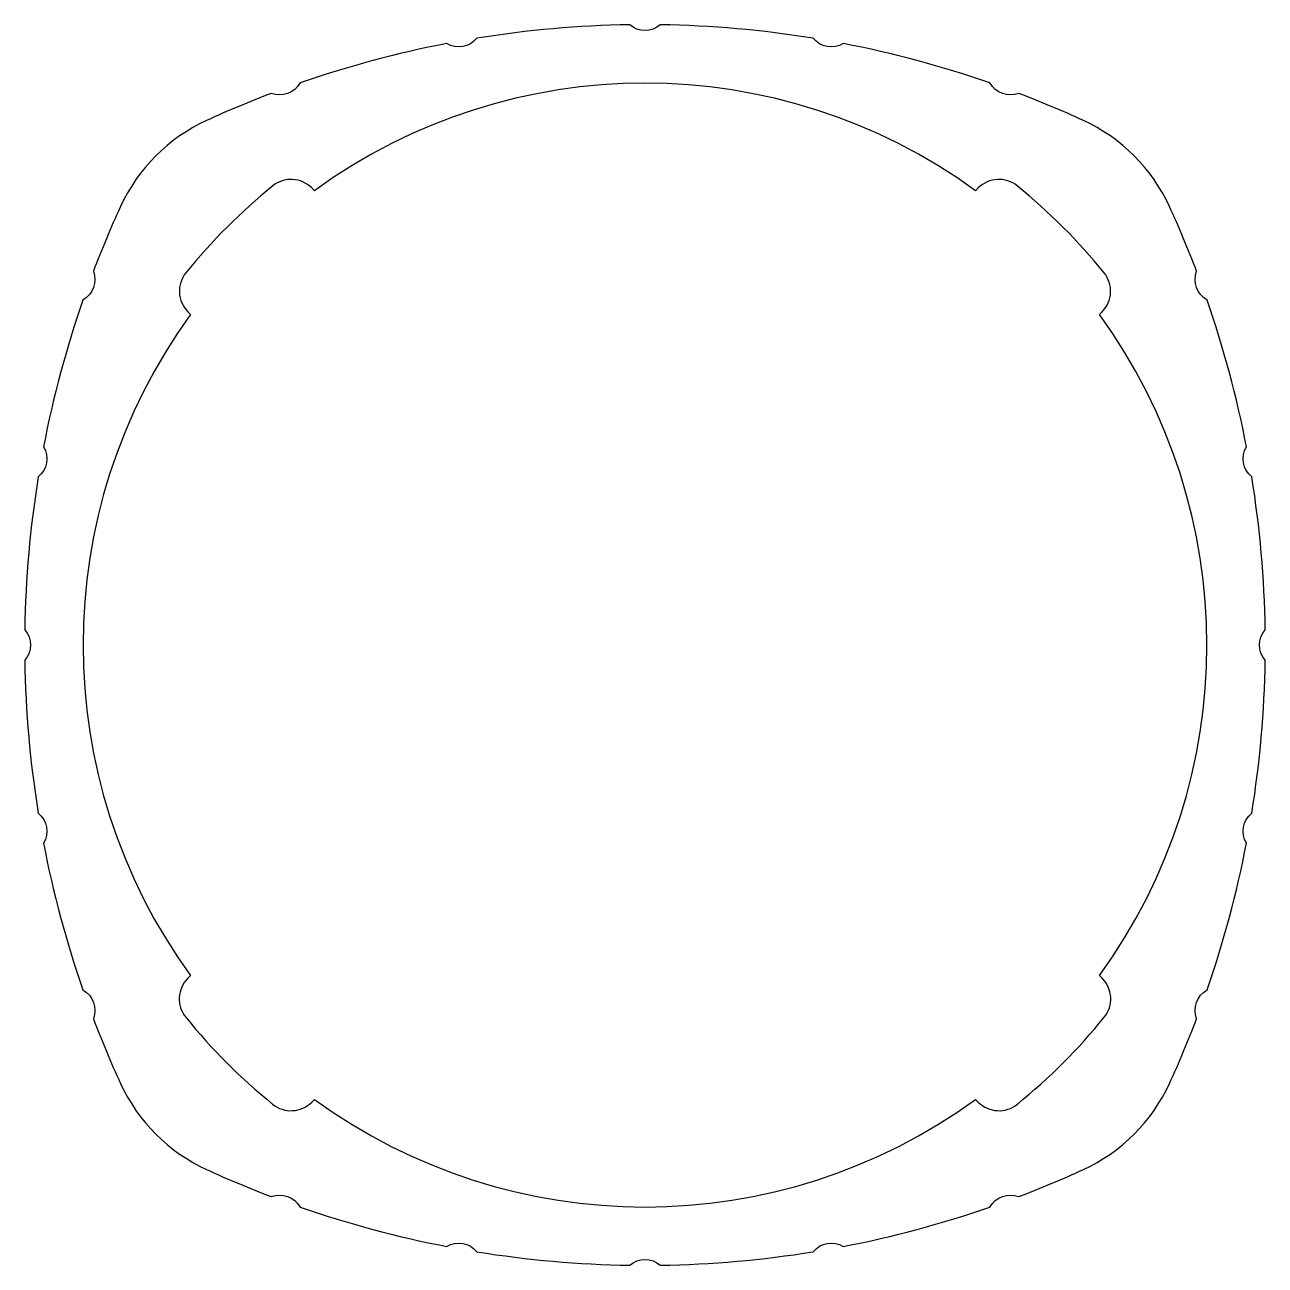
# Model space of a CAD drawing. Extents: x 155.3 to 197.8, y 200.2 to 242.7.
import ezdxf

# ---------------------------------------------------------------- set-up
doc = ezdxf.new("R2010")
doc.units = 0
doc.layers.get('0').update_dxf_attribs({"linetype": 'CONTINUOUS'})

msp = doc.modelspace()

# ---------------------------------------------------------------- linework, layer by layer
for points in [[(157.627, 208.669, 0.016671), (158.555, 206.456, 0.179427), (161.505, 203.506, 0.016671), (163.719, 202.578, -0.373822), (164.705, 202.219, 0.036194), (169.732, 200.87, -0.373436), (170.765, 200.687, 0.036533), (175.998, 200.228, -0.373822), (177.048, 200.228, 0.036533), (182.281, 200.687, -0.373436), (183.314, 200.87, 0.036194), (188.341, 202.219, -0.373822), (189.328, 202.578, 0.016671), (191.541, 203.506, 0.179427), (194.491, 206.456, 0.016671), (195.419, 208.669, -0.373822), (195.778, 209.656, 0.036194), (197.127, 214.683, -0.373436), (197.31, 215.716, 0.036533), (197.769, 220.949, -0.373822), (197.769, 221.999, 0.036533), (197.31, 227.232, -0.373436), (197.127, 228.265, 0.036194), (195.778, 233.292, -0.373822), (195.419, 234.279, 0.016671), (194.491, 236.492, 0.179427), (191.541, 239.442, 0.016671), (189.328, 240.37, -0.373822), (188.341, 240.729, 0.036194), (183.314, 242.078, -0.373436), (182.281, 242.26, 0.036533), (177.048, 242.72, -0.373822), (175.998, 242.72, 0.036533), (170.765, 242.26, -0.373436), (169.732, 242.078, 0.036194), (164.705, 240.729, -0.373822), (163.719, 240.37, 0.016671), (161.505, 239.442, 0.179427), (158.555, 236.492, 0.016671), (157.627, 234.279, -0.373822), (157.268, 233.292, 0.036194), (155.919, 228.265, -0.373436), (155.737, 227.232, 0.036533), (155.277, 221.999, -0.373822), (155.277, 220.949, 0.036533), (155.737, 215.716, -0.373436), (155.919, 214.683, 0.036194), (157.268, 209.656, -0.373822)], [(187.85, 205.906), (187.942, 205.813, 0.384114), (189.279, 205.744, 0.052089), (192.254, 208.72, 0.383979), (192.185, 210.056), (192.092, 210.149, 0.325226), (192.089, 232.796), (192.182, 232.889, 0.384046), (192.251, 234.226, 0.052089), (189.276, 237.201, 0.384046), (187.939, 237.131), (187.846, 237.038, 0.325209), (165.2, 237.038), (165.107, 237.131, 0.384046), (163.771, 237.201, 0.052089), (160.795, 234.226, 0.384046), (160.865, 232.889), (160.957, 232.796, 0.325226), (160.954, 210.149), (160.862, 210.056, 0.383979), (160.792, 208.72, 0.052089), (163.767, 205.744, 0.384114), (165.104, 205.813), (165.196, 205.906, 0.32534)]]:
    msp.add_lwpolyline(points, format="xyb", close=True)

doc.saveas('drawing.dxf')
